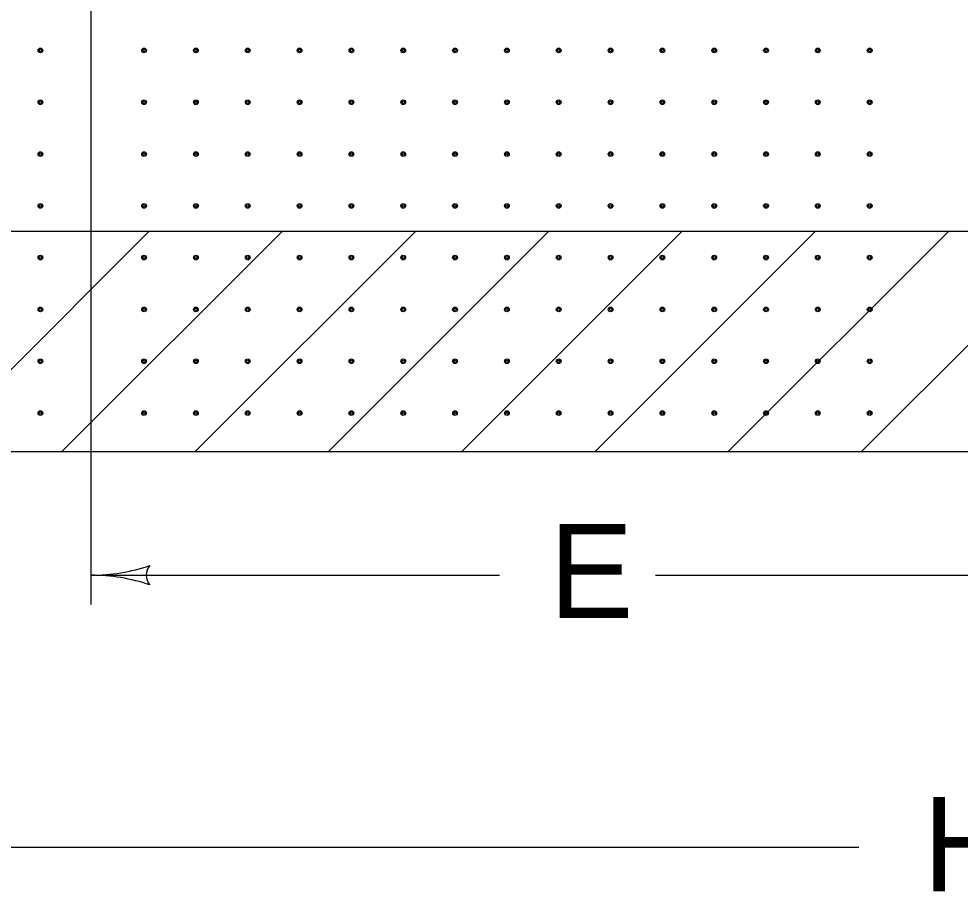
# Model space of a CAD drawing. Extents: x 1007 to 1035.5, y 1000.5 to 1021.5.
# Drawn here: x 1010.034 to 1012.034, y 1015.272 to 1017.127 of the extents above; entities that cross this region are included whole.
import ezdxf

# ---------------------------------------------------------------- set-up
doc = ezdxf.new("R2010")
doc.units = 0
doc.layers.add('Level 1', color=7, linetype='Continuous')

msp = doc.modelspace()

# ---------------------------------------------------------------- linework, layer by layer
at = {"layer": 'Level 1'}
for p, q in [((1010.1868, 1018.9928), (1010.1868, 1015.8815)), ((1008.676, 1016.6758), (1015.3948, 1016.6758)), ((1009.8413, 1016.2065), (1010.3106, 1016.6758)), ((1010.1243, 1016.2065), (1010.5937, 1016.6758)), ((1010.4076, 1016.2065), (1010.8769, 1016.6758)), ((1010.6907, 1016.2065), (1011.16, 1016.6758)), ((1010.9739, 1016.2065), (1011.4432, 1016.6758)), ((1011.2571, 1016.2065), (1011.7264, 1016.6758)), ((1011.5402, 1016.2065), (1012.0095, 1016.6758)), ((1011.8234, 1016.2065), (1012.2928, 1016.6758)), ((1015.5198, 1016.2065), (1008.5511, 1016.2065)), ((1010.1868, 1015.944), (1011.0546, 1015.944)), ((1011.3861, 1015.944), (1013.8841, 1015.944)), ((1008.5733, 1015.3655), (1011.8184, 1015.3655))]:
    msp.add_line(p, q, dxfattribs=at)
for centre, radius in [((1010.0793, 1017.0597), 0.00501), ((1010.2996, 1017.0597), 0.00501), ((1010.4097, 1017.0597), 0.00501), ((1010.5198, 1017.0597), 0.00501), ((1010.63, 1017.0597), 0.00501), ((1010.7401, 1017.0597), 0.00501), ((1010.8502, 1017.0597), 0.00501), ((1010.9603, 1017.0597), 0.00501), ((1011.0705, 1017.0597), 0.00501), ((1011.1806, 1017.0597), 0.00501), ((1011.2907, 1017.0597), 0.00501), ((1011.4009, 1017.0597), 0.00501), ((1011.511, 1017.0597), 0.00501), ((1011.6211, 1017.0597), 0.00501), ((1011.7312, 1017.0597), 0.00501), ((1011.8414, 1017.0597), 0.00501), ((1010.0793, 1017.0597), 0.0025), ((1010.2996, 1017.0597), 0.0025), ((1010.4097, 1017.0597), 0.0025), ((1010.5198, 1017.0597), 0.0025), ((1010.63, 1017.0597), 0.0025), ((1010.7401, 1017.0597), 0.0025), ((1010.8502, 1017.0597), 0.0025), ((1010.9603, 1017.0597), 0.0025), ((1011.0705, 1017.0597), 0.0025), ((1011.1806, 1017.0597), 0.0025), ((1011.2907, 1017.0597), 0.0025), ((1011.4009, 1017.0597), 0.0025), ((1011.511, 1017.0597), 0.0025), ((1011.6211, 1017.0597), 0.0025), ((1011.7312, 1017.0597), 0.0025), ((1011.8414, 1017.0597), 0.0025), ((1010.0793, 1016.9496), 0.00501), ((1010.0793, 1016.9496), 0.0025), ((1010.2996, 1016.9496), 0.00501), ((1010.2996, 1016.9496), 0.0025), ((1010.4097, 1016.9496), 0.00501), ((1010.4097, 1016.9496), 0.0025), ((1010.5198, 1016.9496), 0.00501), ((1010.5198, 1016.9496), 0.0025), ((1010.63, 1016.9496), 0.00501), ((1010.63, 1016.9496), 0.0025), ((1010.7401, 1016.9496), 0.00501), ((1010.7401, 1016.9496), 0.0025), ((1010.8502, 1016.9496), 0.00501), ((1010.8502, 1016.9496), 0.0025), ((1010.9603, 1016.9496), 0.00501), ((1010.9603, 1016.9496), 0.0025), ((1011.0705, 1016.9496), 0.00501), ((1011.0705, 1016.9496), 0.0025), ((1011.1806, 1016.9496), 0.00501), ((1011.1806, 1016.9496), 0.0025), ((1011.2907, 1016.9496), 0.00501), ((1011.2907, 1016.9496), 0.0025), ((1011.4009, 1016.9496), 0.00501), ((1011.4009, 1016.9496), 0.0025), ((1011.511, 1016.9496), 0.00501), ((1011.511, 1016.9496), 0.0025), ((1011.6211, 1016.9496), 0.00501), ((1011.6211, 1016.9496), 0.0025), ((1011.7312, 1016.9496), 0.00501), ((1011.7312, 1016.9496), 0.0025), ((1011.8414, 1016.9496), 0.00501), ((1011.8414, 1016.9496), 0.0025), ((1010.0793, 1016.8395), 0.00501), ((1010.2996, 1016.8395), 0.00501), ((1010.4097, 1016.8395), 0.00501), ((1010.5198, 1016.8395), 0.00501), ((1010.63, 1016.8395), 0.00501), ((1010.7401, 1016.8395), 0.00501), ((1010.8502, 1016.8395), 0.00501), ((1010.9603, 1016.8395), 0.00501), ((1011.0705, 1016.8395), 0.00501), ((1011.1806, 1016.8395), 0.00501), ((1011.2907, 1016.8395), 0.00501), ((1011.4009, 1016.8395), 0.00501), ((1011.511, 1016.8395), 0.00501), ((1011.6211, 1016.8395), 0.00501), ((1011.7312, 1016.8395), 0.00501), ((1011.8414, 1016.8395), 0.00501), ((1010.0793, 1016.8395), 0.0025), ((1010.2996, 1016.8395), 0.0025), ((1010.4097, 1016.8395), 0.0025), ((1010.5198, 1016.8395), 0.0025), ((1010.63, 1016.8395), 0.0025), ((1010.7401, 1016.8395), 0.0025), ((1010.8502, 1016.8395), 0.0025), ((1010.9603, 1016.8395), 0.0025), ((1011.0705, 1016.8395), 0.0025), ((1011.1806, 1016.8395), 0.0025), ((1011.2907, 1016.8395), 0.0025), ((1011.4009, 1016.8395), 0.0025), ((1011.511, 1016.8395), 0.0025), ((1011.6211, 1016.8395), 0.0025), ((1011.7312, 1016.8395), 0.0025), ((1011.8414, 1016.8395), 0.0025), ((1010.0793, 1016.7293), 0.00501), ((1010.0793, 1016.7293), 0.0025), ((1010.2996, 1016.7293), 0.00501), ((1010.2996, 1016.7293), 0.0025), ((1010.4097, 1016.7293), 0.00501), ((1010.4097, 1016.7293), 0.0025), ((1010.5198, 1016.7293), 0.00501), ((1010.5198, 1016.7293), 0.0025), ((1010.63, 1016.7293), 0.00501), ((1010.63, 1016.7293), 0.0025), ((1010.7401, 1016.7293), 0.00501), ((1010.7401, 1016.7293), 0.0025), ((1010.8502, 1016.7293), 0.00501), ((1010.8502, 1016.7293), 0.0025), ((1010.9603, 1016.7293), 0.00501), ((1010.9603, 1016.7293), 0.0025), ((1011.0705, 1016.7293), 0.00501), ((1011.0705, 1016.7293), 0.0025), ((1011.1806, 1016.7293), 0.00501), ((1011.1806, 1016.7293), 0.0025), ((1011.2907, 1016.7293), 0.00501), ((1011.2907, 1016.7293), 0.0025), ((1011.4009, 1016.7293), 0.00501), ((1011.4009, 1016.7293), 0.0025), ((1011.511, 1016.7293), 0.00501), ((1011.511, 1016.7293), 0.0025), ((1011.6211, 1016.7293), 0.00501), ((1011.6211, 1016.7293), 0.0025), ((1011.7312, 1016.7293), 0.00501), ((1011.7312, 1016.7293), 0.0025), ((1011.8414, 1016.7293), 0.00501), ((1011.8414, 1016.7293), 0.0025), ((1010.0793, 1016.6192), 0.00501), ((1010.0793, 1016.6192), 0.0025), ((1010.2996, 1016.6192), 0.00501), ((1010.2996, 1016.6192), 0.0025), ((1010.4097, 1016.6192), 0.00501), ((1010.4097, 1016.6192), 0.0025), ((1010.5198, 1016.6192), 0.00501), ((1010.5198, 1016.6192), 0.0025), ((1010.63, 1016.6192), 0.00501), ((1010.63, 1016.6192), 0.0025), ((1010.7401, 1016.6192), 0.00501), ((1010.7401, 1016.6192), 0.0025), ((1010.8502, 1016.6192), 0.00501), ((1010.8502, 1016.6192), 0.0025), ((1010.9603, 1016.6192), 0.00501), ((1010.9603, 1016.6192), 0.0025), ((1011.0705, 1016.6192), 0.00501), ((1011.0705, 1016.6192), 0.0025), ((1011.1806, 1016.6192), 0.00501), ((1011.1806, 1016.6192), 0.0025), ((1011.2907, 1016.6192), 0.00501), ((1011.2907, 1016.6192), 0.0025), ((1011.4009, 1016.6192), 0.00501), ((1011.4009, 1016.6192), 0.0025), ((1011.511, 1016.6192), 0.00501), ((1011.511, 1016.6192), 0.0025), ((1011.6211, 1016.6192), 0.00501), ((1011.6211, 1016.6192), 0.0025), ((1011.7312, 1016.6192), 0.00501), ((1011.7312, 1016.6192), 0.0025), ((1011.8414, 1016.6192), 0.00501), ((1011.8414, 1016.6192), 0.0025), ((1010.0793, 1016.5091), 0.00501), ((1010.0793, 1016.5091), 0.0025), ((1010.2996, 1016.5091), 0.00501), ((1010.2996, 1016.5091), 0.0025), ((1010.4097, 1016.5091), 0.00501), ((1010.4097, 1016.5091), 0.0025), ((1010.5198, 1016.5091), 0.00501), ((1010.5198, 1016.5091), 0.0025), ((1010.63, 1016.5091), 0.00501), ((1010.63, 1016.5091), 0.0025), ((1010.7401, 1016.5091), 0.00501), ((1010.7401, 1016.5091), 0.0025), ((1010.8502, 1016.5091), 0.00501), ((1010.8502, 1016.5091), 0.0025), ((1010.9603, 1016.5091), 0.00501), ((1010.9603, 1016.5091), 0.0025), ((1011.0705, 1016.5091), 0.00501), ((1011.0705, 1016.5091), 0.0025), ((1011.1806, 1016.5091), 0.00501), ((1011.1806, 1016.5091), 0.0025), ((1011.2907, 1016.5091), 0.00501), ((1011.2907, 1016.5091), 0.0025), ((1011.4009, 1016.5091), 0.00501), ((1011.4009, 1016.5091), 0.0025), ((1011.511, 1016.5091), 0.00501), ((1011.511, 1016.5091), 0.0025), ((1011.6211, 1016.5091), 0.00501), ((1011.6211, 1016.5091), 0.0025), ((1011.7312, 1016.5091), 0.00501), ((1011.7312, 1016.5091), 0.0025), ((1011.8414, 1016.5091), 0.00501), ((1011.8414, 1016.5091), 0.0025), ((1010.0793, 1016.3989), 0.00501), ((1010.0793, 1016.3989), 0.0025), ((1010.2996, 1016.3989), 0.00501), ((1010.2996, 1016.3989), 0.0025), ((1010.4097, 1016.3989), 0.00501), ((1010.4097, 1016.3989), 0.0025), ((1010.5198, 1016.3989), 0.00501), ((1010.5198, 1016.3989), 0.0025), ((1010.63, 1016.3989), 0.00501), ((1010.63, 1016.3989), 0.0025), ((1010.7401, 1016.3989), 0.00501), ((1010.7401, 1016.3989), 0.0025), ((1010.8502, 1016.3989), 0.00501), ((1010.8502, 1016.3989), 0.0025), ((1010.9603, 1016.3989), 0.00501), ((1010.9603, 1016.3989), 0.0025), ((1011.0705, 1016.3989), 0.00501), ((1011.0705, 1016.3989), 0.0025), ((1011.1806, 1016.3989), 0.00501), ((1011.1806, 1016.3989), 0.0025), ((1011.2907, 1016.3989), 0.00501), ((1011.2907, 1016.3989), 0.0025), ((1011.4009, 1016.3989), 0.00501), ((1011.4009, 1016.3989), 0.0025), ((1011.511, 1016.3989), 0.00501), ((1011.511, 1016.3989), 0.0025), ((1011.6211, 1016.3989), 0.00501), ((1011.6211, 1016.3989), 0.0025), ((1011.7312, 1016.3989), 0.00501), ((1011.7312, 1016.3989), 0.0025), ((1011.8414, 1016.3989), 0.00501), ((1011.8414, 1016.3989), 0.0025), ((1010.0793, 1016.2888), 0.00501), ((1010.0793, 1016.2888), 0.0025), ((1010.2996, 1016.2888), 0.00501), ((1010.2996, 1016.2888), 0.0025), ((1010.4097, 1016.2888), 0.00501), ((1010.4097, 1016.2888), 0.0025), ((1010.5198, 1016.2888), 0.00501), ((1010.5198, 1016.2888), 0.0025), ((1010.63, 1016.2888), 0.00501), ((1010.63, 1016.2888), 0.0025), ((1010.7401, 1016.2888), 0.00501), ((1010.7401, 1016.2888), 0.0025), ((1010.8502, 1016.2888), 0.00501), ((1010.8502, 1016.2888), 0.0025), ((1010.9603, 1016.2888), 0.00501), ((1010.9603, 1016.2888), 0.0025), ((1011.0705, 1016.2888), 0.00501), ((1011.0705, 1016.2888), 0.0025), ((1011.1806, 1016.2888), 0.00501), ((1011.1806, 1016.2888), 0.0025), ((1011.2907, 1016.2888), 0.00501), ((1011.2907, 1016.2888), 0.0025), ((1011.4009, 1016.2888), 0.00501), ((1011.4009, 1016.2888), 0.0025), ((1011.511, 1016.2888), 0.00501), ((1011.511, 1016.2888), 0.0025), ((1011.6211, 1016.2888), 0.00501), ((1011.6211, 1016.2888), 0.0025), ((1011.7312, 1016.2888), 0.00501), ((1011.7312, 1016.2888), 0.0025), ((1011.8414, 1016.2888), 0.00501), ((1011.8414, 1016.2888), 0.0025)]:
    msp.add_circle(centre, radius, dxfattribs=at)
for centre, radius, start, end in [((1010.1867, 1016.3353), 0.3914, 270, 288.6688), ((1010.3355, 1015.9439), 0.0313, 138.7746, 220.8913), ((1010.1867, 1016.3353), 0.3914, 269.9878, 270), ((1010.1867, 1015.5526), 0.3914, 71.3472, 89.9939)]:
    msp.add_arc(centre, radius, start, end, dxfattribs=at)

# ---------------------------------------------------------------- texts
for s, p in [('E', (1011.1607, 1015.853)), ('H', (1011.9544, 1015.2722)), ('H', (1011.9544, 1015.2722))]:
    msp.add_text(s, height=0.2002, dxfattribs=at).set_placement(p)

doc.saveas('drawing.dxf')
